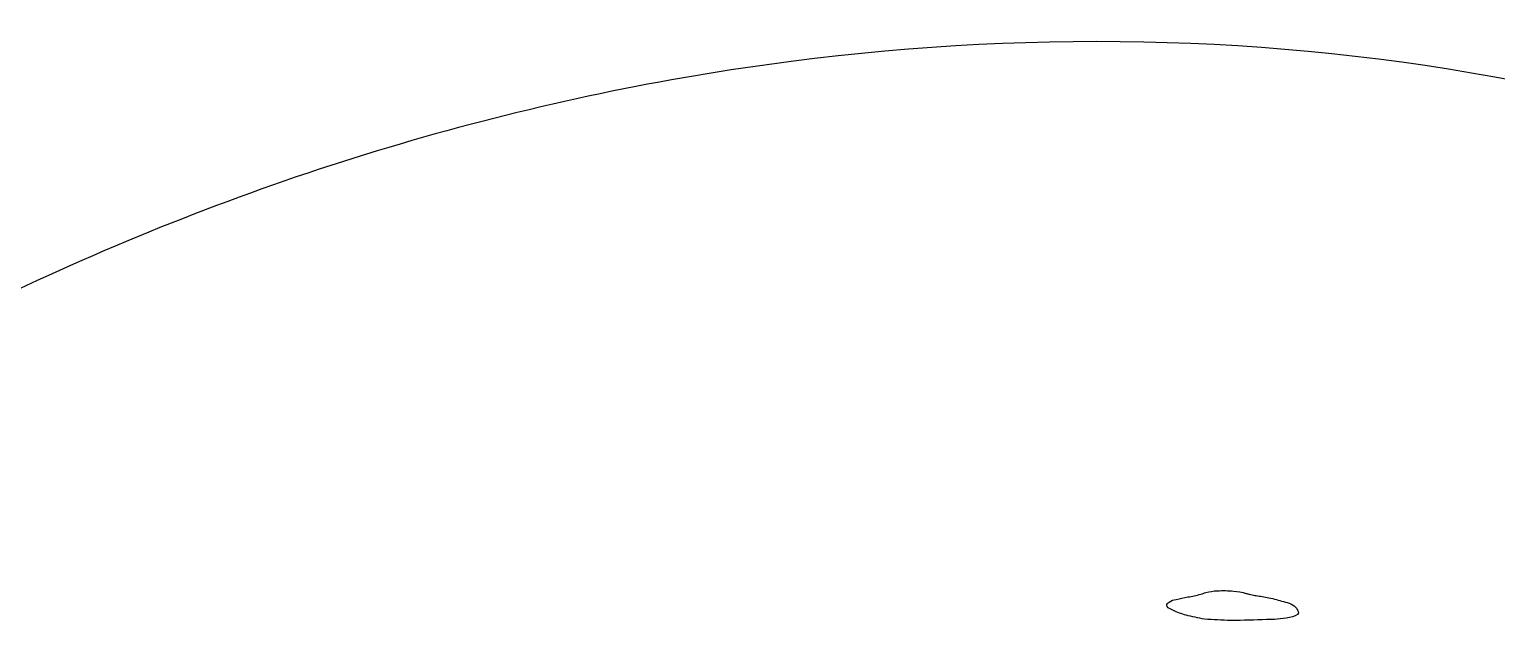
# Model space of a CAD drawing. Extents: x 145.8 to 183.3, y 29.9 to 64.5.
# Drawn here: x 158.26 to 170.75, y 59.44 to 64.47 of the extents above; entities that cross this region are included whole.
import ezdxf

# ---------------------------------------------------------------- set-up
doc = ezdxf.new("R2010")
doc.units = 0
doc.layers.add('Layer_1', color=7, linetype='CONTINUOUS')

msp = doc.modelspace()

# ---------------------------------------------------------------- linework, layer by layer
at = {"layer": 'Layer_1', "color": 7}
msp.add_lwpolyline([(168.267247, 59.455155), (168.267247, 59.455523)], dxfattribs=at)
at = {"layer": 'Layer_1', "color": 1}
msp.add_open_spline([(176.274137, 35.676233), (174.448874, 34.323994), (170.848624, 31.656765), (164.371538, 29.864639), (157.949926, 29.994084), (152.205285, 32.244073), (147.920151, 36.383592), (145.717178, 41.904163), (145.88826, 48.00469), (148.285365, 53.910654), (152.567969, 58.979144), (158.233907, 62.65021), (164.638105, 64.525827), (171.078211, 64.375197), (176.818578, 62.130105), (181.103733, 57.990562), (183.310609, 52.46552), (183.12301, 46.383912), (180.792569, 40.401587), (177.812071, 37.284597), (176.274137, 35.676233)], degree=3, knots=[0, 0, 0, 0, 6.766367, 13.346357, 19.73316, 25.749556, 31.410271, 37.120766, 43.060724, 49.272926, 55.895829, 62.662196, 69.242186, 75.628989, 81.645386, 87.3061, 93.016596, 98.956553, 105.168756, 111.791658, 111.791658, 111.791658, 111.791658], dxfattribs=at)
at = {"layer": 'Layer_1', "color": 7}
msp.add_open_spline([(168.267247, 59.455523), (168.213114, 59.466179), (168.116162, 59.485264), (168.022829, 59.517575), (167.929394, 59.564947), (167.974227, 59.612712), (168.037455, 59.626518), (168.110811, 59.641741), (168.18115, 59.654329), (168.232452, 59.666207), (168.296202, 59.689713), (168.390788, 59.700186), (168.506295, 59.698426), (168.597295, 59.683128), (168.656003, 59.6651), (168.696925, 59.657595), (168.746629, 59.650644), (168.803254, 59.641052), (168.863523, 59.627565), (168.945383, 59.600931), (169.028031, 59.589683), (169.086869, 59.493508), (168.93676, 59.454324), (168.770511, 59.451789), (168.516262, 59.439816), (168.341961, 59.450553), (168.267247, 59.455155)], degree=3, knots=[0, 0, 0, 0, 0.159787, 0.286171, 0.348573, 0.381411, 0.445845, 0.547658, 0.604049, 0.660608, 0.705288, 0.807384, 0.943146, 1.051553, 1.082564, 1.127263, 1.176121, 1.233172, 1.299547, 1.361048, 1.491804, 1.543722, 1.628258, 1.825992, 2.127677, 2.35401, 2.35401, 2.35401, 2.35401], dxfattribs=at)

doc.saveas('drawing.dxf')
